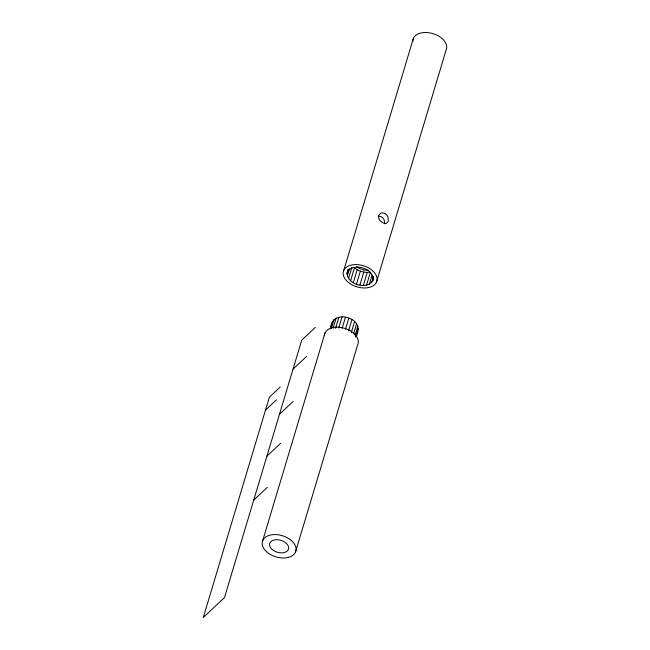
<?xml version="1.0" encoding="UTF-8"?>
<svg xmlns="http://www.w3.org/2000/svg" width="650" height="650" viewBox="0 0 650 650"><rect width="100%" height="100%" fill="white"/><g stroke="black" fill="none" stroke-linecap="round" stroke-linejoin="round"><path stroke-width="0.97" d="M384.637 223.803C385.166 220.269 382.769 215.938 378.787 216.263M330.793 328.136C330.558 318.435 340.901 314.462 348.822 318.151C357.533 320.653 360.677 329.241 355.834 336.96M373.417 279.053C368.899 292.175 342.192 283.27 347.945 269.783M372.856 280.906C375.115 268.791 354.055 262.072 347.392 271.635M262.787 540.337L325.016 332.93M343.793 270.327L413.416 38.269M346.881 273.829L348.27 269.197M330.46 328.754L332.686 321.336M331.264 328.754L334.043 319.483M347.271 276.193L349.497 268.775M333.109 328.266L336.164 318.069M348.538 278.558L351.877 267.434M335.562 328.315L338.902 317.192M350.594 280.767L354.486 267.8C358.898 271.375 364.812 273.057 370.443 272.139L366.551 285.114M338.731 328.023L342.071 316.908M353.308 282.677L357.199 269.701M342.119 328.348L345.459 317.233M356.476 284.139L360.368 271.172M345.491 329.266L348.822 318.151M359.897 285.074L363.789 272.098M348.611 330.712L351.951 319.597M363.334 285.407L367.226 272.431M351.276 332.589L354.616 321.474M353.584 333.84L356.647 323.651M369.33 284.221L372.109 274.958M355.111 335.246L357.89 325.983M371.483 282.783L373.425 276.299M355.777 336.651L358.28 328.307M295.441 552.224A17.42 11.058 16.7 0 0 274.999 534.568A17.42 11.058 16.7 0 0 266.906 552.045A17.42 11.058 16.7 0 0 295.441 552.224L357.671 344.825A17.42 11.058 16.7 0 0 343.842 328.096A17.42 11.058 16.7 0 0 324.358 335.749M376.447 282.214A17.42 11.058 16.7 0 0 356.005 264.558A17.42 11.058 16.7 0 0 347.912 282.035A17.42 11.058 16.7 0 0 376.447 282.214L446.071 50.156A17.42 11.058 16.7 0 0 432.25 33.434A17.42 11.058 16.7 0 0 412.766 41.08L412.856 41.641M315.372 327.324L301.714 340.153L224.477 597.594L203.279 617.5L269.368 397.207L280.296 386.945M293.012 369.159L306.67 356.33M265.501 410.101L276.429 399.839M279.467 414.286L293.134 401.456M266.898 456.178L280.564 443.349M253.727 500.094L267.386 487.264M363.911 270.01L366.462 270.254A10.343 6.565 16.7 0 0 368.119 270.156M363.846 270.002L358.824 268.174L356.761 266.719M332.183 323.497L332.442 325.049M378.267 215.719L379.121 219.391A6.069 4.574 36.2 0 0 382.549 222.454A6.069 4.152 56.3 0 0 386.197 223.454L388.277 221.463L388.074 217.181A6.069 4.152 56.3 0 0 385.206 213.59A6.069 4.574 36.2 0 0 380.998 213.119L378.267 215.719M272.244 549.526A9.799 6.216 16.7 0 0 288.299 549.624A9.799 6.216 16.7 0 0 276.803 539.687A9.799 6.216 16.7 0 0 272.244 549.526"/></g></svg>
